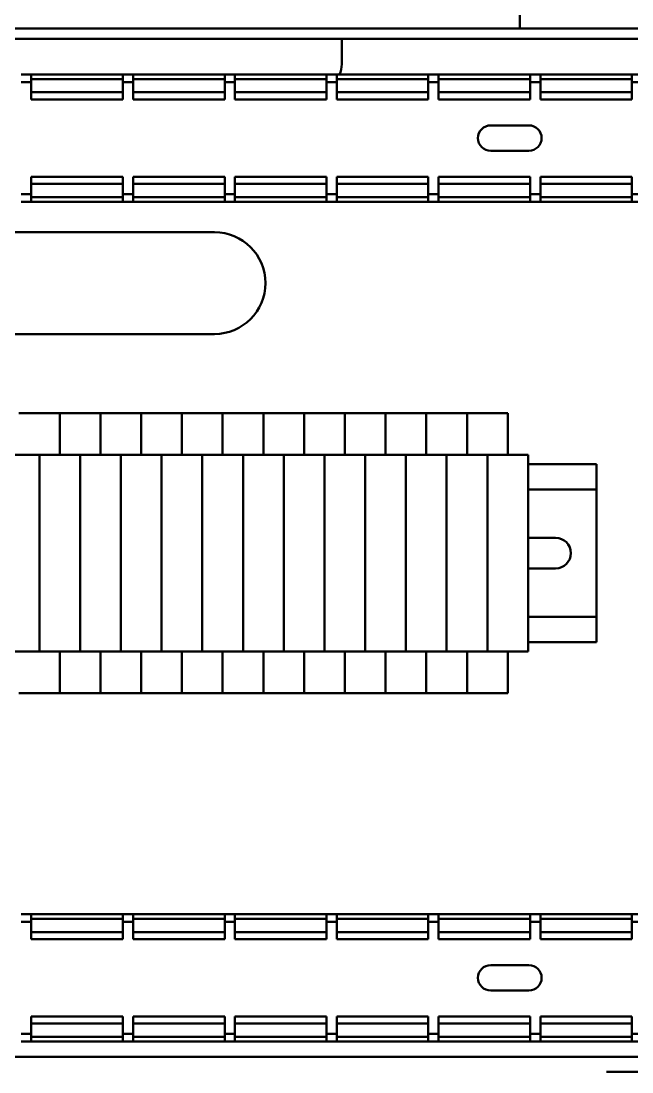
# Model space of a CAD drawing. Header units: millimetres. Extents: x 0 to 792, y -110 to 1285.
# Drawn here: x 389.4 to 509.4, y 246.3 to 452.8 of the extents above; entities that cross this region are included whole.
import ezdxf

# ---------------------------------------------------------------- set-up
doc = ezdxf.new("R2010")
doc.units = ezdxf.units.MM
doc.header["$LTSCALE"] = 1.333333
doc.layers.add('Visible (ISO)', color=7, linetype='Continuous', lineweight=50)

msp = doc.modelspace()

# ---------------------------------------------------------------- linework, layer by layer
at = {"layer": 'Visible (ISO)'}
for p, q in [((487.43, 459.26), (487.43, 451.26)), ((667.43, 451.26), (137.43, 451.26)), ((487.43, 451.26), (137.43, 451.26)), ((139.43, 449.26), (665.43, 449.26)), ((452.43, 445.26), (452.43, 449.26)), ((452.43, 445.26), (452.43, 444.26)), ((391.43, 442.26), (389.43, 442.26)), ((409.43, 442.26), (391.43, 442.26)), ((391.43, 442.26), (391.43, 442.11)), ((391.43, 441.34), (391.43, 442.11)), ((411.43, 442.26), (409.43, 442.26)), ((409.43, 442.11), (409.43, 442.26)), ((409.43, 442.11), (409.43, 441.34)), ((429.43, 442.26), (411.43, 442.26)), ((411.43, 442.26), (411.43, 442.11)), ((411.43, 441.34), (411.43, 442.11)), ((431.43, 442.26), (429.43, 442.26)), ((429.43, 442.11), (429.43, 442.26)), ((429.43, 442.11), (429.43, 441.34)), ((449.43, 442.26), (431.43, 442.26)), ((431.43, 442.26), (431.43, 442.11)), ((431.43, 441.34), (431.43, 442.11)), ((451.43, 442.26), (449.43, 442.26)), ((449.43, 442.11), (449.43, 442.26)), ((449.43, 442.11), (449.43, 441.34)), ((469.43, 442.26), (451.43, 442.26)), ((451.43, 442.26), (451.43, 442.11)), ((451.43, 441.34), (451.43, 442.11)), ((471.43, 442.26), (469.43, 442.26)), ((469.43, 442.11), (469.43, 442.26)), ((469.43, 442.11), (469.43, 441.34)), ((489.43, 442.26), (471.43, 442.26)), ((471.43, 442.26), (471.43, 442.11)), ((471.43, 441.34), (471.43, 442.11)), ((491.43, 442.26), (489.43, 442.26)), ((489.43, 442.11), (489.43, 442.26)), ((489.43, 442.11), (489.43, 441.34)), ((509.43, 442.26), (491.43, 442.26)), ((491.43, 442.26), (491.43, 442.11)), ((491.43, 441.34), (491.43, 442.11)), ((511.43, 442.26), (509.43, 442.26)), ((509.43, 442.11), (509.43, 442.26)), ((509.43, 442.11), (509.43, 441.34)), ((389.43, 440.76), (391.43, 440.76)), ((391.43, 441.34), (391.43, 441.05)), ((391.43, 441.34), (409.43, 441.34)), ((391.43, 438.76), (391.43, 441.05)), ((409.43, 441.05), (409.43, 441.34)), ((409.43, 441.05), (409.43, 438.76)), ((409.43, 440.76), (411.43, 440.76)), ((411.43, 441.34), (411.43, 441.05)), ((411.43, 441.34), (429.43, 441.34)), ((411.43, 438.76), (411.43, 441.05)), ((429.43, 441.05), (429.43, 441.34)), ((429.43, 441.05), (429.43, 438.76)), ((429.43, 440.76), (431.43, 440.76)), ((431.43, 441.34), (431.43, 441.05)), ((431.43, 441.34), (449.43, 441.34)), ((431.43, 438.76), (431.43, 441.05)), ((449.43, 441.05), (449.43, 441.34)), ((449.43, 441.05), (449.43, 438.76)), ((449.43, 440.76), (451.43, 440.76)), ((451.43, 441.34), (451.43, 441.05)), ((451.43, 441.34), (469.43, 441.34)), ((451.43, 438.76), (451.43, 441.05)), ((469.43, 441.05), (469.43, 441.34)), ((469.43, 441.05), (469.43, 438.76)), ((469.43, 440.76), (471.43, 440.76)), ((471.43, 441.34), (471.43, 441.05)), ((471.43, 441.34), (489.43, 441.34)), ((471.43, 438.76), (471.43, 441.05)), ((489.43, 441.05), (489.43, 441.34)), ((489.43, 441.05), (489.43, 438.76)), ((489.43, 440.76), (491.43, 440.76)), ((491.43, 441.34), (491.43, 441.05)), ((491.43, 441.34), (509.43, 441.34)), ((491.43, 438.76), (491.43, 441.05)), ((509.43, 441.05), (509.43, 441.34)), ((509.43, 441.05), (509.43, 438.76)), ((509.43, 440.76), (511.43, 440.76)), ((391.43, 437.84), (391.43, 438.76)), ((409.43, 438.76), (391.43, 438.76)), ((391.43, 437.84), (391.43, 437.34)), ((409.43, 438.76), (409.43, 437.84)), ((409.43, 437.34), (409.43, 437.84)), ((411.43, 437.84), (411.43, 438.76)), ((429.43, 438.76), (411.43, 438.76)), ((411.43, 437.84), (411.43, 437.34)), ((429.43, 438.76), (429.43, 437.84)), ((429.43, 437.34), (429.43, 437.84)), ((431.43, 437.84), (431.43, 438.76)), ((449.43, 438.76), (431.43, 438.76)), ((431.43, 437.84), (431.43, 437.34)), ((449.43, 438.76), (449.43, 437.84)), ((449.43, 437.34), (449.43, 437.84)), ((451.43, 437.84), (451.43, 438.76)), ((469.43, 438.76), (451.43, 438.76)), ((451.43, 437.84), (451.43, 437.34)), ((469.43, 438.76), (469.43, 437.84)), ((469.43, 437.34), (469.43, 437.84)), ((471.43, 437.84), (471.43, 438.76)), ((489.43, 438.76), (471.43, 438.76)), ((471.43, 437.84), (471.43, 437.34)), ((489.43, 438.76), (489.43, 437.84)), ((489.43, 437.34), (489.43, 437.84)), ((491.43, 437.84), (491.43, 438.76)), ((509.43, 438.76), (491.43, 438.76)), ((491.43, 437.84), (491.43, 437.34)), ((509.43, 438.76), (509.43, 437.84)), ((509.43, 437.34), (509.43, 437.84)), ((391.43, 437.34), (409.43, 437.34)), ((411.43, 437.34), (429.43, 437.34)), ((431.43, 437.34), (449.43, 437.34)), ((451.43, 437.34), (469.43, 437.34)), ((471.43, 437.34), (489.43, 437.34)), ((491.43, 437.34), (509.43, 437.34)), ((481.68, 432.26), (489.18, 432.26)), ((489.18, 427.26), (481.68, 427.26)), ((391.43, 421.67), (391.43, 422.17)), ((409.43, 422.17), (391.43, 422.17)), ((391.43, 421.67), (391.43, 420.76)), ((409.43, 422.17), (409.43, 421.67)), ((409.43, 420.76), (409.43, 421.67)), ((411.43, 421.67), (411.43, 422.17)), ((429.43, 422.17), (411.43, 422.17)), ((411.43, 421.67), (411.43, 420.76)), ((429.43, 422.17), (429.43, 421.67)), ((429.43, 420.76), (429.43, 421.67)), ((431.43, 421.67), (431.43, 422.17)), ((449.43, 422.17), (431.43, 422.17)), ((431.43, 421.67), (431.43, 420.76)), ((449.43, 422.17), (449.43, 421.67)), ((449.43, 420.76), (449.43, 421.67)), ((451.43, 421.67), (451.43, 422.17)), ((469.43, 422.17), (451.43, 422.17)), ((451.43, 421.67), (451.43, 420.76)), ((469.43, 422.17), (469.43, 421.67)), ((469.43, 420.76), (469.43, 421.67)), ((471.43, 421.67), (471.43, 422.17)), ((489.43, 422.17), (471.43, 422.17)), ((471.43, 421.67), (471.43, 420.76)), ((489.43, 422.17), (489.43, 421.67)), ((489.43, 420.76), (489.43, 421.67)), ((491.43, 421.67), (491.43, 422.17)), ((509.43, 422.17), (491.43, 422.17)), ((491.43, 421.67), (491.43, 420.76)), ((509.43, 422.17), (509.43, 421.67)), ((509.43, 420.76), (509.43, 421.67)), ((391.43, 420.76), (391.43, 418.47)), ((409.43, 420.76), (391.43, 420.76)), ((409.43, 418.47), (409.43, 420.76)), ((411.43, 420.76), (411.43, 418.47)), ((429.43, 420.76), (411.43, 420.76)), ((429.43, 418.47), (429.43, 420.76)), ((431.43, 420.76), (431.43, 418.47)), ((449.43, 420.76), (431.43, 420.76)), ((449.43, 418.47), (449.43, 420.76)), ((451.43, 420.76), (451.43, 418.47)), ((469.43, 420.76), (451.43, 420.76)), ((469.43, 418.47), (469.43, 420.76)), ((471.43, 420.76), (471.43, 418.47)), ((489.43, 420.76), (471.43, 420.76)), ((489.43, 418.47), (489.43, 420.76)), ((491.43, 420.76), (491.43, 418.47)), ((509.43, 420.76), (491.43, 420.76)), ((509.43, 418.47), (509.43, 420.76)), ((389.43, 418.76), (391.43, 418.76)), ((391.43, 417.26), (389.43, 417.26)), ((391.43, 418.17), (391.43, 418.47)), ((391.43, 418.17), (391.43, 417.41)), ((409.43, 418.17), (391.43, 418.17)), ((391.43, 417.26), (391.43, 417.41)), ((409.43, 417.26), (391.43, 417.26)), ((409.43, 418.76), (411.43, 418.76)), ((409.43, 418.47), (409.43, 418.17)), ((409.43, 417.41), (409.43, 418.17)), ((409.43, 417.41), (409.43, 417.26)), ((411.43, 417.26), (409.43, 417.26)), ((411.43, 418.17), (411.43, 418.47)), ((411.43, 418.17), (411.43, 417.41)), ((429.43, 418.17), (411.43, 418.17)), ((411.43, 417.26), (411.43, 417.41)), ((429.43, 417.26), (411.43, 417.26)), ((429.43, 418.76), (431.43, 418.76)), ((429.43, 418.47), (429.43, 418.17)), ((429.43, 417.41), (429.43, 418.17)), ((429.43, 417.41), (429.43, 417.26)), ((431.43, 417.26), (429.43, 417.26)), ((431.43, 418.17), (431.43, 418.47)), ((431.43, 418.17), (431.43, 417.41)), ((449.43, 418.17), (431.43, 418.17)), ((431.43, 417.26), (431.43, 417.41)), ((449.43, 417.26), (431.43, 417.26)), ((449.43, 418.76), (451.43, 418.76)), ((449.43, 418.47), (449.43, 418.17)), ((449.43, 417.41), (449.43, 418.17)), ((449.43, 417.41), (449.43, 417.26)), ((451.43, 417.26), (449.43, 417.26)), ((451.43, 418.17), (451.43, 418.47)), ((451.43, 418.17), (451.43, 417.41)), ((469.43, 418.17), (451.43, 418.17)), ((451.43, 417.26), (451.43, 417.41)), ((469.43, 417.26), (451.43, 417.26)), ((469.43, 418.76), (471.43, 418.76)), ((469.43, 418.47), (469.43, 418.17)), ((469.43, 417.41), (469.43, 418.17)), ((469.43, 417.41), (469.43, 417.26)), ((471.43, 417.26), (469.43, 417.26)), ((471.43, 418.17), (471.43, 418.47)), ((471.43, 418.17), (471.43, 417.41)), ((489.43, 418.17), (471.43, 418.17)), ((471.43, 417.26), (471.43, 417.41)), ((489.43, 417.26), (471.43, 417.26)), ((489.43, 418.76), (491.43, 418.76)), ((489.43, 418.47), (489.43, 418.17)), ((489.43, 417.41), (489.43, 418.17)), ((489.43, 417.41), (489.43, 417.26)), ((491.43, 417.26), (489.43, 417.26)), ((491.43, 418.17), (491.43, 418.47)), ((491.43, 418.17), (491.43, 417.41)), ((509.43, 418.17), (491.43, 418.17)), ((491.43, 417.26), (491.43, 417.41)), ((509.43, 417.26), (491.43, 417.26)), ((509.43, 418.76), (511.43, 418.76)), ((509.43, 418.47), (509.43, 418.17)), ((509.43, 417.41), (509.43, 418.17)), ((509.43, 417.41), (509.43, 417.26)), ((511.43, 417.26), (509.43, 417.26)), ((377.43, 411.26), (427.43, 411.26)), ((427.43, 391.26), (377.43, 391.26)), ((397.03, 375.71), (389.03, 375.71)), ((397.03, 367.51), (397.03, 375.71)), ((405.03, 375.71), (397.03, 375.71)), ((397.03, 367.51), (397.03, 375.71)), ((405.03, 367.51), (405.03, 375.71)), ((413.03, 375.71), (405.03, 375.71)), ((405.03, 367.51), (405.03, 375.71)), ((413.03, 367.51), (413.03, 375.71)), ((421.03, 375.71), (413.03, 375.71)), ((413.03, 367.51), (413.03, 375.71)), ((421.03, 367.51), (421.03, 375.71)), ((429.03, 375.71), (421.03, 375.71)), ((421.03, 367.51), (421.03, 375.71)), ((429.03, 367.51), (429.03, 375.71)), ((437.03, 375.71), (429.03, 375.71)), ((429.03, 367.51), (429.03, 375.71)), ((437.03, 367.51), (437.03, 375.71)), ((445.03, 375.71), (437.03, 375.71)), ((437.03, 367.51), (437.03, 375.71)), ((445.03, 367.51), (445.03, 375.71)), ((453.03, 375.71), (445.03, 375.71)), ((445.03, 367.51), (445.03, 375.71)), ((453.03, 367.51), (453.03, 375.71)), ((461.03, 375.71), (453.03, 375.71)), ((453.03, 367.51), (453.03, 375.71)), ((461.03, 367.51), (461.03, 375.71)), ((469.03, 375.71), (461.03, 375.71)), ((461.03, 367.51), (461.03, 375.71)), ((469.03, 367.51), (469.03, 375.71)), ((477.03, 375.71), (469.03, 375.71)), ((469.03, 367.51), (469.03, 375.71)), ((477.03, 367.51), (477.03, 375.71)), ((485.03, 375.71), (477.03, 375.71)), ((477.03, 367.51), (477.03, 375.71)), ((485.03, 367.51), (485.03, 375.71)), ((385.03, 367.51), (393.03, 367.51)), ((393.03, 367.51), (393.03, 328.91)), ((393.03, 367.51), (401.03, 367.51)), ((393.03, 328.91), (393.03, 367.51)), ((401.03, 367.51), (401.03, 328.91)), ((401.03, 367.51), (409.03, 367.51)), ((401.03, 328.91), (401.03, 367.51)), ((409.03, 367.51), (409.03, 328.91)), ((409.03, 367.51), (417.03, 367.51)), ((409.03, 328.91), (409.03, 367.51)), ((417.03, 367.51), (417.03, 328.91)), ((417.03, 367.51), (425.03, 367.51)), ((417.03, 328.91), (417.03, 367.51)), ((425.03, 367.51), (425.03, 328.91)), ((425.03, 367.51), (433.03, 367.51)), ((425.03, 328.91), (425.03, 367.51)), ((433.03, 367.51), (433.03, 328.91)), ((433.03, 367.51), (441.03, 367.51)), ((433.03, 328.91), (433.03, 367.51)), ((441.03, 367.51), (441.03, 328.91)), ((441.03, 367.51), (449.03, 367.51)), ((441.03, 328.91), (441.03, 367.51)), ((449.03, 367.51), (449.03, 328.91)), ((449.03, 367.51), (457.03, 367.51)), ((449.03, 328.91), (449.03, 367.51)), ((457.03, 367.51), (457.03, 328.91)), ((457.03, 367.51), (465.03, 367.51)), ((457.03, 328.91), (457.03, 367.51)), ((465.03, 367.51), (465.03, 328.91)), ((465.03, 367.51), (473.03, 367.51)), ((465.03, 328.91), (465.03, 367.51)), ((473.03, 367.51), (473.03, 328.91)), ((473.03, 367.51), (481.03, 367.51)), ((473.03, 328.91), (473.03, 367.51)), ((481.03, 367.51), (481.03, 328.91)), ((481.03, 367.51), (489.03, 367.51)), ((481.03, 328.91), (481.03, 367.51)), ((489.03, 367.51), (489.03, 328.91)), ((489.03, 365.71), (502.43, 365.71)), ((502.43, 362.96), (502.43, 365.71)), ((502.43, 362.96), (502.43, 360.71)), ((489.03, 360.71), (502.43, 360.71)), ((502.43, 360.46), (502.43, 360.71)), ((502.43, 335.96), (502.43, 360.46)), ((494.43, 351.21), (489.03, 351.21)), ((494.43, 345.21), (489.03, 345.21)), ((489.03, 335.71), (502.43, 335.71)), ((502.43, 335.96), (502.43, 335.71)), ((502.43, 333.46), (502.43, 335.71)), ((502.43, 333.46), (502.43, 330.71)), ((489.03, 330.71), (502.43, 330.71)), ((393.03, 328.91), (385.03, 328.91)), ((401.03, 328.91), (393.03, 328.91)), ((397.03, 320.71), (397.03, 328.91)), ((397.03, 320.71), (397.03, 328.91)), ((409.03, 328.91), (401.03, 328.91)), ((405.03, 320.71), (405.03, 328.91)), ((405.03, 320.71), (405.03, 328.91)), ((417.03, 328.91), (409.03, 328.91)), ((413.03, 320.71), (413.03, 328.91)), ((413.03, 320.71), (413.03, 328.91)), ((425.03, 328.91), (417.03, 328.91)), ((421.03, 320.71), (421.03, 328.91)), ((421.03, 320.71), (421.03, 328.91)), ((433.03, 328.91), (425.03, 328.91)), ((429.03, 320.71), (429.03, 328.91)), ((429.03, 320.71), (429.03, 328.91)), ((441.03, 328.91), (433.03, 328.91)), ((437.03, 320.71), (437.03, 328.91)), ((437.03, 320.71), (437.03, 328.91)), ((449.03, 328.91), (441.03, 328.91)), ((445.03, 320.71), (445.03, 328.91)), ((445.03, 320.71), (445.03, 328.91)), ((457.03, 328.91), (449.03, 328.91)), ((453.03, 320.71), (453.03, 328.91)), ((453.03, 320.71), (453.03, 328.91)), ((465.03, 328.91), (457.03, 328.91)), ((461.03, 320.71), (461.03, 328.91)), ((461.03, 320.71), (461.03, 328.91)), ((473.03, 328.91), (465.03, 328.91)), ((469.03, 320.71), (469.03, 328.91)), ((469.03, 320.71), (469.03, 328.91)), ((481.03, 328.91), (473.03, 328.91)), ((477.03, 320.71), (477.03, 328.91)), ((477.03, 320.71), (477.03, 328.91)), ((489.03, 328.91), (481.03, 328.91)), ((485.03, 320.71), (485.03, 328.91)), ((397.03, 320.71), (389.03, 320.71)), ((405.03, 320.71), (397.03, 320.71)), ((413.03, 320.71), (405.03, 320.71)), ((421.03, 320.71), (413.03, 320.71)), ((429.03, 320.71), (421.03, 320.71)), ((437.03, 320.71), (429.03, 320.71)), ((445.03, 320.71), (437.03, 320.71)), ((453.03, 320.71), (445.03, 320.71)), ((461.03, 320.71), (453.03, 320.71)), ((469.03, 320.71), (461.03, 320.71)), ((477.03, 320.71), (469.03, 320.71)), ((485.03, 320.71), (477.03, 320.71)), ((391.43, 277.26), (389.43, 277.26)), ((409.43, 277.26), (391.43, 277.26)), ((391.43, 277.26), (391.43, 277.11)), ((391.43, 276.34), (391.43, 277.11)), ((411.43, 277.26), (409.43, 277.26)), ((409.43, 277.11), (409.43, 277.26)), ((409.43, 277.11), (409.43, 276.34)), ((429.43, 277.26), (411.43, 277.26)), ((411.43, 277.26), (411.43, 277.11)), ((411.43, 276.34), (411.43, 277.11)), ((431.43, 277.26), (429.43, 277.26)), ((429.43, 277.11), (429.43, 277.26)), ((429.43, 277.11), (429.43, 276.34)), ((449.43, 277.26), (431.43, 277.26)), ((431.43, 277.26), (431.43, 277.11)), ((431.43, 276.34), (431.43, 277.11)), ((451.43, 277.26), (449.43, 277.26)), ((449.43, 277.11), (449.43, 277.26)), ((449.43, 277.11), (449.43, 276.34)), ((469.43, 277.26), (451.43, 277.26)), ((451.43, 277.26), (451.43, 277.11)), ((451.43, 276.34), (451.43, 277.11)), ((471.43, 277.26), (469.43, 277.26)), ((469.43, 277.11), (469.43, 277.26)), ((469.43, 277.11), (469.43, 276.34)), ((489.43, 277.26), (471.43, 277.26)), ((471.43, 277.26), (471.43, 277.11)), ((471.43, 276.34), (471.43, 277.11)), ((491.43, 277.26), (489.43, 277.26)), ((489.43, 277.11), (489.43, 277.26)), ((489.43, 277.11), (489.43, 276.34)), ((509.43, 277.26), (491.43, 277.26)), ((491.43, 277.26), (491.43, 277.11)), ((491.43, 276.34), (491.43, 277.11)), ((511.43, 277.26), (509.43, 277.26)), ((509.43, 277.11), (509.43, 277.26)), ((509.43, 277.11), (509.43, 276.34)), ((389.43, 275.76), (391.43, 275.76)), ((391.43, 276.34), (391.43, 276.05)), ((391.43, 276.34), (409.43, 276.34)), ((391.43, 273.76), (391.43, 276.05)), ((409.43, 276.05), (409.43, 276.34)), ((409.43, 276.05), (409.43, 273.76)), ((409.43, 275.76), (411.43, 275.76)), ((411.43, 276.34), (411.43, 276.05)), ((411.43, 276.34), (429.43, 276.34)), ((411.43, 273.76), (411.43, 276.05)), ((429.43, 276.05), (429.43, 276.34)), ((429.43, 276.05), (429.43, 273.76)), ((429.43, 275.76), (431.43, 275.76)), ((431.43, 276.34), (431.43, 276.05)), ((431.43, 276.34), (449.43, 276.34)), ((431.43, 273.76), (431.43, 276.05)), ((449.43, 276.05), (449.43, 276.34)), ((449.43, 276.05), (449.43, 273.76)), ((449.43, 275.76), (451.43, 275.76)), ((451.43, 276.34), (451.43, 276.05)), ((451.43, 276.34), (469.43, 276.34)), ((451.43, 273.76), (451.43, 276.05)), ((469.43, 276.05), (469.43, 276.34)), ((469.43, 276.05), (469.43, 273.76)), ((469.43, 275.76), (471.43, 275.76)), ((471.43, 276.34), (471.43, 276.05)), ((471.43, 276.34), (489.43, 276.34)), ((471.43, 273.76), (471.43, 276.05)), ((489.43, 276.05), (489.43, 276.34)), ((489.43, 276.05), (489.43, 273.76)), ((489.43, 275.76), (491.43, 275.76)), ((491.43, 276.34), (491.43, 276.05)), ((491.43, 276.34), (509.43, 276.34)), ((491.43, 273.76), (491.43, 276.05)), ((509.43, 276.05), (509.43, 276.34)), ((509.43, 276.05), (509.43, 273.76)), ((509.43, 275.76), (511.43, 275.76)), ((391.43, 272.84), (391.43, 273.76)), ((409.43, 273.76), (391.43, 273.76)), ((391.43, 272.84), (391.43, 272.34)), ((409.43, 273.76), (409.43, 272.84)), ((409.43, 272.34), (409.43, 272.84)), ((411.43, 272.84), (411.43, 273.76)), ((429.43, 273.76), (411.43, 273.76)), ((411.43, 272.84), (411.43, 272.34)), ((429.43, 273.76), (429.43, 272.84)), ((429.43, 272.34), (429.43, 272.84)), ((431.43, 272.84), (431.43, 273.76)), ((449.43, 273.76), (431.43, 273.76)), ((431.43, 272.84), (431.43, 272.34)), ((449.43, 273.76), (449.43, 272.84)), ((449.43, 272.34), (449.43, 272.84)), ((451.43, 272.84), (451.43, 273.76)), ((469.43, 273.76), (451.43, 273.76)), ((451.43, 272.84), (451.43, 272.34)), ((469.43, 273.76), (469.43, 272.84)), ((469.43, 272.34), (469.43, 272.84)), ((471.43, 272.84), (471.43, 273.76)), ((489.43, 273.76), (471.43, 273.76)), ((471.43, 272.84), (471.43, 272.34)), ((489.43, 273.76), (489.43, 272.84)), ((489.43, 272.34), (489.43, 272.84)), ((491.43, 272.84), (491.43, 273.76)), ((509.43, 273.76), (491.43, 273.76)), ((491.43, 272.84), (491.43, 272.34)), ((509.43, 273.76), (509.43, 272.84)), ((509.43, 272.34), (509.43, 272.84)), ((391.43, 272.34), (409.43, 272.34)), ((411.43, 272.34), (429.43, 272.34)), ((431.43, 272.34), (449.43, 272.34)), ((451.43, 272.34), (469.43, 272.34)), ((471.43, 272.34), (489.43, 272.34)), ((491.43, 272.34), (509.43, 272.34)), ((481.68, 267.26), (489.18, 267.26)), ((489.18, 262.26), (481.68, 262.26)), ((391.43, 256.67), (391.43, 257.17)), ((409.43, 257.17), (391.43, 257.17)), ((391.43, 256.67), (391.43, 255.76)), ((409.43, 257.17), (409.43, 256.67)), ((409.43, 255.76), (409.43, 256.67)), ((411.43, 256.67), (411.43, 257.17)), ((429.43, 257.17), (411.43, 257.17)), ((411.43, 256.67), (411.43, 255.76)), ((429.43, 257.17), (429.43, 256.67)), ((429.43, 255.76), (429.43, 256.67)), ((431.43, 256.67), (431.43, 257.17)), ((449.43, 257.17), (431.43, 257.17)), ((431.43, 256.67), (431.43, 255.76)), ((449.43, 257.17), (449.43, 256.67)), ((449.43, 255.76), (449.43, 256.67)), ((451.43, 256.67), (451.43, 257.17)), ((469.43, 257.17), (451.43, 257.17)), ((451.43, 256.67), (451.43, 255.76)), ((469.43, 257.17), (469.43, 256.67)), ((469.43, 255.76), (469.43, 256.67)), ((471.43, 256.67), (471.43, 257.17)), ((489.43, 257.17), (471.43, 257.17)), ((471.43, 256.67), (471.43, 255.76)), ((489.43, 257.17), (489.43, 256.67)), ((489.43, 255.76), (489.43, 256.67)), ((491.43, 256.67), (491.43, 257.17)), ((509.43, 257.17), (491.43, 257.17)), ((491.43, 256.67), (491.43, 255.76)), ((509.43, 257.17), (509.43, 256.67)), ((509.43, 255.76), (509.43, 256.67)), ((391.43, 255.76), (391.43, 253.47)), ((409.43, 255.76), (391.43, 255.76)), ((409.43, 253.47), (409.43, 255.76)), ((411.43, 255.76), (411.43, 253.47)), ((429.43, 255.76), (411.43, 255.76)), ((429.43, 253.47), (429.43, 255.76)), ((431.43, 255.76), (431.43, 253.47)), ((449.43, 255.76), (431.43, 255.76)), ((449.43, 253.47), (449.43, 255.76)), ((451.43, 255.76), (451.43, 253.47)), ((469.43, 255.76), (451.43, 255.76)), ((469.43, 253.47), (469.43, 255.76)), ((471.43, 255.76), (471.43, 253.47)), ((489.43, 255.76), (471.43, 255.76)), ((489.43, 253.47), (489.43, 255.76)), ((491.43, 255.76), (491.43, 253.47)), ((509.43, 255.76), (491.43, 255.76)), ((509.43, 253.47), (509.43, 255.76)), ((389.43, 253.76), (391.43, 253.76)), ((391.43, 252.26), (389.43, 252.26)), ((391.43, 253.17), (391.43, 253.47)), ((391.43, 253.17), (391.43, 252.41)), ((409.43, 253.17), (391.43, 253.17)), ((391.43, 252.26), (391.43, 252.41)), ((409.43, 252.26), (391.43, 252.26)), ((409.43, 253.76), (411.43, 253.76)), ((409.43, 253.47), (409.43, 253.17)), ((409.43, 252.41), (409.43, 253.17)), ((409.43, 252.41), (409.43, 252.26)), ((411.43, 252.26), (409.43, 252.26)), ((411.43, 253.17), (411.43, 253.47)), ((411.43, 253.17), (411.43, 252.41)), ((429.43, 253.17), (411.43, 253.17)), ((411.43, 252.26), (411.43, 252.41)), ((429.43, 252.26), (411.43, 252.26)), ((429.43, 253.76), (431.43, 253.76)), ((429.43, 253.47), (429.43, 253.17)), ((429.43, 252.41), (429.43, 253.17)), ((429.43, 252.41), (429.43, 252.26)), ((431.43, 252.26), (429.43, 252.26)), ((431.43, 253.17), (431.43, 253.47)), ((431.43, 253.17), (431.43, 252.41)), ((449.43, 253.17), (431.43, 253.17)), ((431.43, 252.26), (431.43, 252.41)), ((449.43, 252.26), (431.43, 252.26)), ((449.43, 253.76), (451.43, 253.76)), ((449.43, 253.47), (449.43, 253.17)), ((449.43, 252.41), (449.43, 253.17)), ((449.43, 252.41), (449.43, 252.26)), ((451.43, 252.26), (449.43, 252.26)), ((451.43, 253.17), (451.43, 253.47)), ((451.43, 253.17), (451.43, 252.41)), ((469.43, 253.17), (451.43, 253.17)), ((451.43, 252.26), (451.43, 252.41)), ((469.43, 252.26), (451.43, 252.26)), ((469.43, 253.76), (471.43, 253.76)), ((469.43, 253.47), (469.43, 253.17)), ((469.43, 252.41), (469.43, 253.17)), ((469.43, 252.41), (469.43, 252.26)), ((471.43, 252.26), (469.43, 252.26)), ((471.43, 253.17), (471.43, 253.47)), ((471.43, 253.17), (471.43, 252.41)), ((489.43, 253.17), (471.43, 253.17)), ((471.43, 252.26), (471.43, 252.41)), ((489.43, 252.26), (471.43, 252.26)), ((489.43, 253.76), (491.43, 253.76)), ((489.43, 253.47), (489.43, 253.17)), ((489.43, 252.41), (489.43, 253.17)), ((489.43, 252.41), (489.43, 252.26)), ((491.43, 252.26), (489.43, 252.26)), ((491.43, 253.17), (491.43, 253.47)), ((491.43, 253.17), (491.43, 252.41)), ((509.43, 253.17), (491.43, 253.17)), ((491.43, 252.26), (491.43, 252.41)), ((509.43, 252.26), (491.43, 252.26)), ((509.43, 253.76), (511.43, 253.76)), ((509.43, 253.47), (509.43, 253.17)), ((509.43, 252.41), (509.43, 253.17)), ((509.43, 252.41), (509.43, 252.26)), ((511.43, 252.26), (509.43, 252.26)), ((202.43, 249.26), (662.43, 249.26)), ((514.68, 246.26), (504.43, 246.26))]:
    msp.add_line(p, q, dxfattribs=at)
for centre, radius, start, end in [((447.43, 444.26), 5, 336.4218, 0), ((481.68, 429.76), 2.5, 90, 270), ((489.18, 429.76), 2.5, 270, 90), ((427.43, 401.26), 10, 270, 90), ((494.43, 348.21), 3, 270, 90), ((481.68, 264.76), 2.5, 90, 270), ((489.18, 264.76), 2.5, 270, 90)]:
    msp.add_arc(centre, radius, start, end, dxfattribs=at)

doc.saveas('drawing.dxf')
